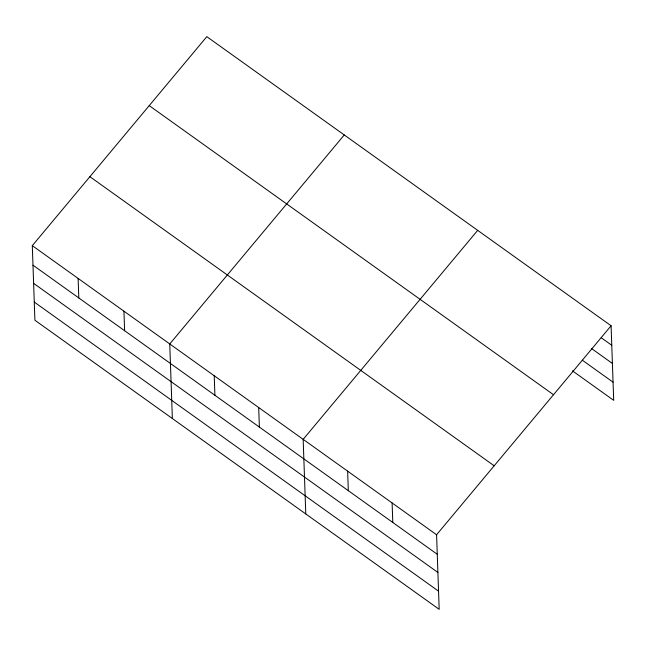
<?xml version="1.0" encoding="UTF-8"?>
<svg xmlns="http://www.w3.org/2000/svg" width="646" height="646" viewBox="0 0 646 646"><rect width="100%" height="100%" fill="white"/><g stroke="black" fill="none" stroke-linecap="round" stroke-linejoin="round"><path stroke-width="0.97" d="M611.092 325.762L436.583 534.759L439.183 609.34L34.908 320.238L32.3 245.658L206.817 36.66L611.092 325.762L613.7 400.342L572.461 370.852M344.27 134.949L169.753 343.955L172.361 418.535M477.685 230.356L303.168 439.353L305.776 513.941M601.264 337.761L611.778 345.279M591.389 348.42L612.408 363.456M582.337 360.202L613.062 382.174M149.226 105.629L553.509 394.73M89.891 176.689L494.174 465.79M32.3 245.658L436.583 534.759M32.978 265.183L437.261 554.276M33.616 283.352L437.899 572.453M34.27 302.07L438.553 591.171M392.114 502.951L392.792 522.477M347.637 471.152L348.323 490.677M258.699 407.553L259.377 427.079M214.23 375.754L214.908 395.271M123.935 311.186L124.621 330.712M78.118 278.418L78.804 297.943"/></g></svg>
